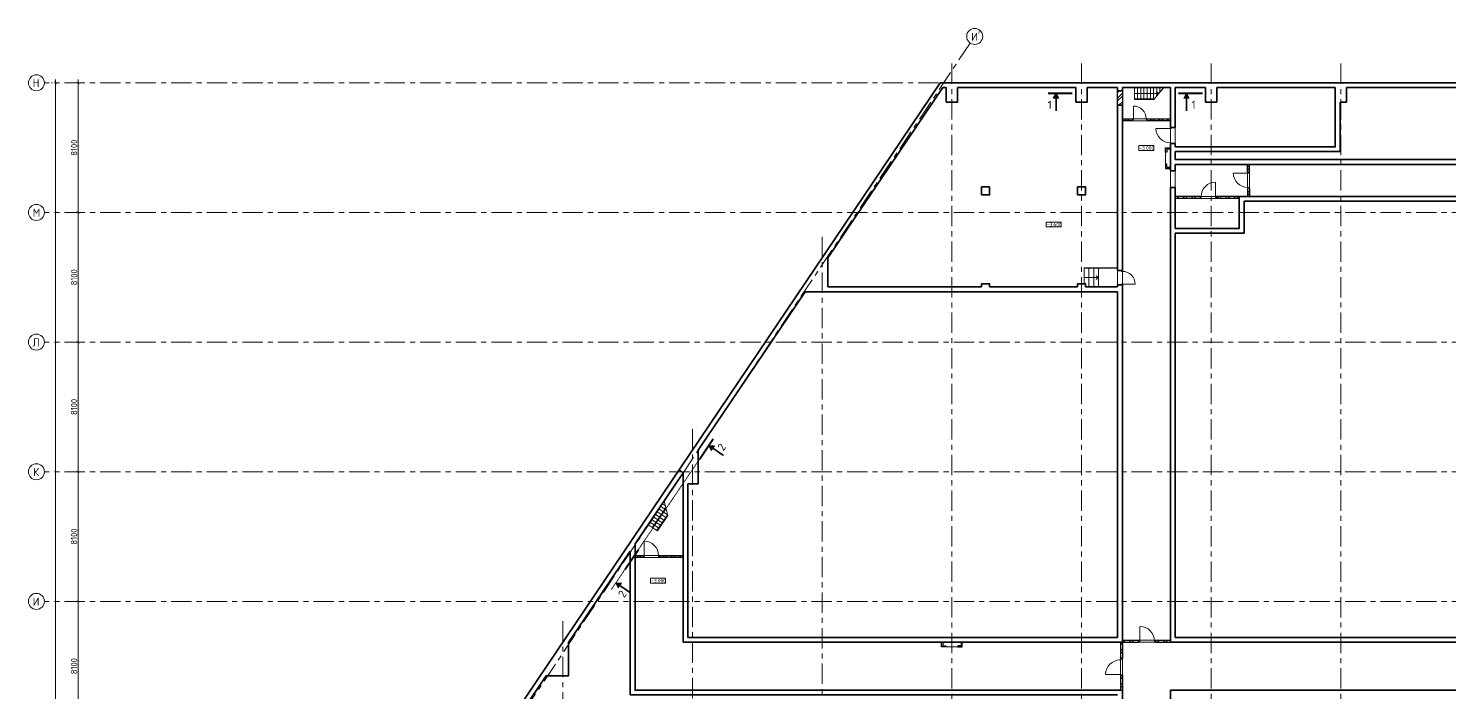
# Model space of a CAD drawing. Header units: millimetres. Extents: x -813692 to 807431, y 0 to 1813163.
# Drawn here: x -246709 to -157916, y 830178 to 871677 of the extents above; entities that cross this region are included whole.
import ezdxf

# ---------------------------------------------------------------- set-up
doc = ezdxf.new("R2010")
doc.units = ezdxf.units.MM
doc.linetypes.add('KRST_Штрих__ш0_5 п0_5_', pattern=[1.0584, 0.5292, -0.5292])
doc.linetypes.add('Линия сетки', pattern=[22.225, 12.7, -3.175, 3.175, -3.175])
for name, color, linetype, lineweight in [('A-ANNO-DIMS', 7, 'Continuous', 9), ('KR_0.2', 252, 'Continuous', 20), ('KR_0.35', 252, 'Continuous', 35), ('S-GRID', 252, 'Continuous', 9), ('АР_двери', 252, 'Continuous', 0), ('АР_закладка проемов', 252, 'Continuous', 30), ('АР_кирпич120', 252, 'Continuous', 30), ('АР_кирпичные перегородки 120', 252, 'Continuous', 30), ('АР_монолит', 252, 'Continuous', 50), ('АР_Отметка на плане', 252, 'Continuous', 15), ('АР_Площади', 252, 'Continuous', 0), ('АР_Разрезы лестницы', 252, 'Continuous', 0), ('АР_тонкая линия', 252, 'Continuous', 5)]:
    doc.layers.add(name, color=color, linetype=linetype, lineweight=lineweight)
doc.layers.add('АР_обшивка коробов', color=252, linetype='Continuous')
doc.styles.add('GOST 2.304', font='')
doc.styles.add('ISOCPEUR_1', font='isocpeur.ttf', dxfattribs={"height": 200})
doc.styles.get('GOST 2.304').set_extended_font_data('GOST Common')
doc.dimstyles.new('М-200', dxfattribs={"dimtxt": 400, "dimasz": 160, "dimexe": 200, "dimexo": 400, "dimgap": 50, "dimtad": 1, "dimdec": 0, "dimzin": 0, "dimdsep": 46, "dimtxsty": 'GOST 2.304', "dimblk": 'ARCHTICK', "dimcen": 180, "dimdle": 200, "dimadec": 0, "dimazin": 0, "dimtfac": 1, "dimtdec": 0, "dimtmove": 1, "dimatfit": 0, "dimfxl": 1, "dimtolj": 1, "dimtzin": 0, "dimarcsym": 0})
pattern_1 = [(45, (-1241.95, 1181845.07), (-265.16504, 265.16504), []), (45, (-1065.17, 1181845.07), (-265.16504, 265.16504), [])]

# ---------------------------------------------------------------- blocks, each defined once
blk = doc.blocks.new('КР_подвал')
at = {"layer": 'Defpoints', "ltscale": 100}
blk.add_lwpolyline([(31550, 60289), (31301, 60457)], dxfattribs=at)
at = {"layer": 'KR_0.2', "ltscale": 200}
for points in [[(58700, 83250), (59000, 83250), (59000, 84150), (58700, 84150)], [(62000, 80850), (62300, 80850), (62300, 81850), (62000, 81850)], [(62000, 78100), (62300, 78100), (62300, 79150), (62000, 79150)], [(58700, 72020), (59000, 72020), (59000, 72920), (58700, 72920)]]:
    blk.add_lwpolyline(points, close=True, dxfattribs=at)
at = {"layer": 'KR_0.35', "ltscale": 200}
for points in [[(2001, 17018), (47620, 84650), (238650, 84650)], [(40600, 73706), (47780, 84350), (48000, 84350)], [(48000, 84350), (48000, 83450), (48700, 83450), (48700, 84350)], [(48700, 84350), (56100, 84350)], [(56100, 84350), (56100, 83450), (56800, 83450), (56800, 84350)], [(56800, 84350), (58700, 84350)], [(58700, 84150), (58700, 84350)], [(58700, 84150), (59000, 84150)], [(59000, 84350), (62000, 84350)], [(59000, 84150), (59000, 84350)], [(62000, 81850), (62000, 84350)], [(62300, 84350), (64200, 84350)], [(72300, 84350), (72300, 80650), (62300, 80650)], [(62300, 81850), (62300, 84350)], [(64200, 84350), (64200, 83450), (64900, 83450), (64900, 84350)], [(64900, 84350), (72300, 84350)], [(72600, 83450), (73000, 83450), (73000, 84350)], [(73000, 84350), (80400, 84350)], [(58700, 72920), (58700, 83250)], [(58700, 83250), (59000, 83250)], [(59000, 72920), (59000, 83250)], [(72600, 83450), (72600, 80350), (62300, 80350)], [(62000, 81850), (62300, 81850)], [(62000, 79150), (62000, 80850)], [(62000, 80850), (62300, 80850)], [(62300, 80650), (62300, 80850)], [(62300, 79850), (62300, 80350)], [(62000, 79150), (62300, 79150)], [(62300, 79850), (131600, 79850)], [(62300, 79550), (131600, 79550)], [(62300, 79150), (62300, 79550)], [(62000, 49700), (62000, 78100)], [(62000, 78100), (62300, 78100)], [(62300, 75550), (62300, 78100)], [(62300, 75550), (66300, 75550), (66300, 77550), (127600, 77550)], [(131600, 75250), (127300, 75250), (127300, 77250), (66600, 77250), (66600, 75250), (62300, 75250)], [(62300, 50000), (62300, 75250)], [(40600, 71900), (40600, 73706)], [(58700, 72920), (59000, 72920)], [(50700, 71900), (50700, 72100), (50200, 72100), (50200, 71900)], [(56700, 71900), (56700, 72100), (56200, 72100), (56200, 71900)], [(58700, 71900), (58700, 72020)], [(58700, 72020), (59000, 72020)], [(59000, 49700), (59000, 72020)], [(32500, 61697), (39180, 71600)], [(39180, 71600), (39900, 71600), (58700, 71600)], [(40600, 71900), (50200, 71900)], [(50700, 71900), (56200, 71900)], [(56700, 71900), (58700, 71900)], [(58700, 50000), (58700, 71600)], [(31850, 59600), (32500, 59600), (32500, 61697)], [(28550, 55841), (31550, 60289)], [(59000, 49700), (31550, 49700), (31550, 60289)], [(31850, 59600), (31850, 50000), (58700, 50000)], [(24400, 49688), (28250, 55396)], [(28250, 55396), (28250, 46400), (58700, 46400)], [(59000, 46700), (28550, 46700), (28550, 55841)], [(62300, 50000), (131600, 50000)], [(16300, 37680), (22991, 47600), (24400, 47600), (24400, 49688)], [(62000, 49700), (131900, 49700)], [(59000, 16850), (59000, 46700)], [(62000, 16850), (62000, 46700)], [(62000, 46700), (238600, 46700)]]:
    blk.add_lwpolyline(points, dxfattribs=at)
for points in [[(50200, 77650), (50700, 77650), (50700, 78150), (50200, 78150)], [(56200, 77650), (56700, 77650), (56700, 78150), (56200, 78150)]]:
    blk.add_lwpolyline(points, close=True, dxfattribs=at)
blk = doc.blocks.new('Д-1000-ОП-Л')
at = {"layer": 'АР_двери'}
for points in [[(-318.5, -560), (-318.5, 340)], [(-1268.5, -560), (-1218.5, -560), (-1218.5, -610), (-1268.5, -610), (-1268.5, -560)], [(-318.5, -560), (-268.5, -560), (-268.5, -610), (-318.5, -610), (-318.5, -560)]]:
    blk.add_lwpolyline(points, dxfattribs=at)
blk.add_arc((-318.5, -560), 900, 90, 180, dxfattribs=at)
blk = doc.blocks.new('Д-900-ОП-Л')
at = {"layer": 'АР_двери'}
for points in [[(-197, -399), (-197, 401)], [(-1047, -399), (-997, -399), (-997, -449), (-1047, -449), (-1047, -399)], [(-197, -399), (-147, -399), (-147, -449), (-197, -449), (-197, -399)]]:
    blk.add_lwpolyline(points, dxfattribs=at)
blk.add_arc((-197, -399), 800, 90, 180, dxfattribs=at)
blk = doc.blocks.new('_ArchTick')
at = {"color": 0, "linetype": 'ByBlock', "const_width": 0.15}
blk.add_lwpolyline([(-0.5, -0.5), (0.5, 0.5)], dxfattribs=at)
blk = doc.blocks.new('*D14')
at = {"layer": 'A-ANNO-DIMS', "color": 0, "lineweight": -2, "transparency": 16777216}
for p, q in [((-412004, -214004), (-412004, -128703)), ((-412262, -128903), (-412204, -128903)), ((-412262, -213804), (-412204, -213804))]:
    blk.add_line(p, q, dxfattribs=at)
at = {"layer": 'Defpoints', "color": 0, "lineweight": 30, "transparency": 16777216}
for p in [(-412004, -128903), (-411862, -128903), (-411862, -213804)]:
    blk.add_point(p, dxfattribs=at)
at = {"layer": 'A-ANNO-DIMS', "color": 0, "lineweight": -2, "transparency": 16777216, "xscale": 160, "yscale": 160, "zscale": 160}
for p, rotation in [((-412004, -128903), 90), ((-412004, -213804), 270)]:
    blk.add_blockref('_ArchTick', p, dxfattribs=dict(at, rotation=rotation))
at = {"layer": 'A-ANNO-DIMS', "color": 0, "transparency": 16777216, "insert": (-412254, -171353), "char_height": 400, "width": 850.41, "attachment_point": 5, "rotation": 90, "style": 'GOST 2.304'}
blk.add_mtext('\\A1;84900', dxfattribs=at)
blk = doc.blocks.new('*D20')
at = {"layer": 'A-ANNO-DIMS', "color": 0, "lineweight": -2, "transparency": 16777216}
for p, q in [((-411006, -161304), (-410404, -161304)), ((-410604, -169604), (-410604, -161104)), ((-411006, -169404), (-410404, -169404))]:
    blk.add_line(p, q, dxfattribs=at)
at = {"layer": 'Defpoints', "color": 0, "lineweight": 30, "transparency": 16777216}
for p in [(-411406, -161304), (-410604, -161304), (-411406, -169404)]:
    blk.add_point(p, dxfattribs=at)
at = {"layer": 'A-ANNO-DIMS', "color": 0, "lineweight": -2, "transparency": 16777216, "xscale": 160, "yscale": 160, "zscale": 160}
for p, rotation in [((-410604, -161304), 90), ((-410604, -169404), 270)]:
    blk.add_blockref('_ArchTick', p, dxfattribs=dict(at, rotation=rotation))
at = {"layer": 'A-ANNO-DIMS', "color": 0, "transparency": 16777216, "insert": (-410854, -165354), "char_height": 400, "width": 2.79, "attachment_point": 5, "rotation": 90, "style": 'GOST 2.304'}
blk.add_mtext('\\A1;8100', dxfattribs=at)
blk = doc.blocks.new('*D21')
at = {"layer": 'A-ANNO-DIMS', "color": 0, "lineweight": -2, "transparency": 16777216}
for p, q in [((-411006, -153204), (-410404, -153204)), ((-410604, -161504), (-410604, -153004)), ((-411006, -161304), (-410404, -161304))]:
    blk.add_line(p, q, dxfattribs=at)
at = {"layer": 'Defpoints', "color": 0, "lineweight": 30, "transparency": 16777216}
for p in [(-411406, -153204), (-410604, -153204), (-411406, -161304)]:
    blk.add_point(p, dxfattribs=at)
at = {"layer": 'A-ANNO-DIMS', "color": 0, "lineweight": -2, "transparency": 16777216, "xscale": 160, "yscale": 160, "zscale": 160}
for p, rotation in [((-410604, -153204), 90), ((-410604, -161304), 270)]:
    blk.add_blockref('_ArchTick', p, dxfattribs=dict(at, rotation=rotation))
at = {"layer": 'A-ANNO-DIMS', "color": 0, "transparency": 16777216, "insert": (-410854, -157254), "char_height": 400, "width": 2.79, "attachment_point": 5, "rotation": 90, "style": 'GOST 2.304'}
blk.add_mtext('\\A1;8100', dxfattribs=at)
blk = doc.blocks.new('*D22')
at = {"layer": 'A-ANNO-DIMS', "color": 0, "lineweight": -2, "transparency": 16777216}
for p, q in [((-411006, -145103), (-410404, -145103)), ((-410604, -153404), (-410604, -144903)), ((-411006, -153204), (-410404, -153204))]:
    blk.add_line(p, q, dxfattribs=at)
at = {"layer": 'Defpoints', "color": 0, "lineweight": 30, "transparency": 16777216}
for p in [(-411406, -145103), (-410604, -145103), (-411406, -153204)]:
    blk.add_point(p, dxfattribs=at)
at = {"layer": 'A-ANNO-DIMS', "color": 0, "lineweight": -2, "transparency": 16777216, "xscale": 160, "yscale": 160, "zscale": 160}
for p, rotation in [((-410604, -145103), 90), ((-410604, -153204), 270)]:
    blk.add_blockref('_ArchTick', p, dxfattribs=dict(at, rotation=rotation))
at = {"layer": 'A-ANNO-DIMS', "color": 0, "transparency": 16777216, "insert": (-410854, -149154), "char_height": 400, "width": 2.79, "attachment_point": 5, "rotation": 90, "style": 'GOST 2.304'}
blk.add_mtext('\\A1;8100', dxfattribs=at)
blk = doc.blocks.new('*D23')
at = {"layer": 'A-ANNO-DIMS', "color": 0, "lineweight": -2, "transparency": 16777216}
for p, q in [((-411006, -137003), (-410404, -137003)), ((-410604, -145304), (-410604, -136803)), ((-411006, -145104), (-410404, -145104))]:
    blk.add_line(p, q, dxfattribs=at)
at = {"layer": 'Defpoints', "color": 0, "lineweight": 30, "transparency": 16777216}
for p in [(-411406, -137003), (-410604, -137003), (-411406, -145104)]:
    blk.add_point(p, dxfattribs=at)
at = {"layer": 'A-ANNO-DIMS', "color": 0, "lineweight": -2, "transparency": 16777216, "xscale": 160, "yscale": 160, "zscale": 160}
for p, rotation in [((-410604, -137003), 90), ((-410604, -145104), 270)]:
    blk.add_blockref('_ArchTick', p, dxfattribs=dict(at, rotation=rotation))
at = {"layer": 'A-ANNO-DIMS', "color": 0, "transparency": 16777216, "insert": (-410854, -141054), "char_height": 400, "width": 2.79, "attachment_point": 5, "rotation": 90, "style": 'GOST 2.304'}
blk.add_mtext('\\A1;8100', dxfattribs=at)
blk = doc.blocks.new('*D24')
at = {"layer": 'A-ANNO-DIMS', "color": 0, "lineweight": -2, "transparency": 16777216}
for p, q in [((-410604, -137204), (-410604, -128703)), ((-411006, -128903), (-410404, -128903)), ((-411006, -137004), (-410404, -137004))]:
    blk.add_line(p, q, dxfattribs=at)
at = {"layer": 'Defpoints', "color": 0, "lineweight": 30, "transparency": 16777216}
for p in [(-411406, -128903), (-410604, -128903), (-411406, -137004)]:
    blk.add_point(p, dxfattribs=at)
at = {"layer": 'A-ANNO-DIMS', "color": 0, "lineweight": -2, "transparency": 16777216, "xscale": 160, "yscale": 160, "zscale": 160}
for p, rotation in [((-410604, -128903), 90), ((-410604, -137004), 270)]:
    blk.add_blockref('_ArchTick', p, dxfattribs=dict(at, rotation=rotation))
at = {"layer": 'A-ANNO-DIMS', "color": 0, "transparency": 16777216, "insert": (-410854, -132954), "char_height": 400, "width": 2.79, "attachment_point": 5, "rotation": 90, "style": 'GOST 2.304'}
blk.add_mtext('\\A1;8100', dxfattribs=at)
blk = doc.blocks.new('Д-900-ОП-П')
at = {"layer": 'АР_двери'}
for points in [[(-348.5, -312.5), (-348.5, 487.5)], [(-348.5, -312.5), (-398.5, -312.5), (-398.5, -362.5), (-348.5, -362.5), (-348.5, -312.5)], [(501.5, -312.5), (451.5, -312.5), (451.5, -362.5), (501.5, -362.5), (501.5, -312.5)]]:
    blk.add_lwpolyline(points, dxfattribs=at)
blk.add_arc((-348.5, -312.5), 800, 0, 90, dxfattribs=at)
blk = doc.blocks.new('Д-1000-ОП-П')
at = {"layer": 'АР_двери'}
for points in [[(-1699.5, -550), (-1699.5, 350)], [(-1699.5, -550), (-1749.5, -550), (-1749.5, -600), (-1699.5, -600), (-1699.5, -550)], [(-749.5, -550), (-799.5, -550), (-799.5, -600), (-749.5, -600), (-749.5, -550)]]:
    blk.add_lwpolyline(points, dxfattribs=at)
blk.add_arc((-1699.5, -550), 900, 0, 90, dxfattribs=at)
blk = doc.blocks.new('Оси200')
at = {"layer": 'S-GRID', "linetype": 'Линия сетки', "ltscale": 100}
blk.add_line((-354859.7, -126419.7), (-406403.7, -203599), dxfattribs=at)
for points in [[(-356003.6, -127703.3), (-356003.8, -221903.3)], [(-347903.6, -127703.3), (-347903.8, -221903.3)], [(-339803.6, -127703.3), (-339803.8, -221903.3)], [(-331703.6, -127703.3), (-331703.8, -221903.3)], [(-165703.8, -128903.8), (-412703.7, -128903.3)], [(-165703.8, -137003.8), (-412703.7, -137003.3)], [(-364103.6, -138523.2), (-364103.8, -221903.3)], [(-165703.8, -145104.1), (-412703.7, -145103.6)], [(-372203.6, -150532), (-372203.8, -221903.3)], [(-165703.8, -153204.1), (-412703.7, -153203.6)], [(-165703.8, -161304.1), (-412703.7, -161303.6)], [(-380303.7, -162540.8), (-380303.8, -221903.3)]]:
    blk.add_lwpolyline(points, dxfattribs=at)
at = {"layer": 'S-GRID'}
for centre in [(-354582, -126003.9), (-413203.7, -128903.3), (-413203.7, -137003.3), (-413203.7, -145103.6), (-413203.7, -153203.6), (-413203.7, -161303.6)]:
    blk.add_circle(centre, 500, dxfattribs=at)
at = {"layer": 'S-GRID', "char_height": 500, "attachment_point": 5, "rotation": 359.9, "style": 'GOST 2.304'}
for s, insert in [("И'", (-354521.3, -126026.7)), ('Н', (-413223, -128920.3)), ('М', (-413198, -137020.3)), ('Л', (-413223, -145120.6)), ('К', (-413223, -153220.6)), ('И', (-413223, -161320.6))]:
    blk.add_mtext(s, dxfattribs=dict(at, insert=insert))
at = {"layer": 'A-ANNO-DIMS'}
for base, p1, p2, picture, middle in [((-412003.7, -128903.3), (-411862.3, -213803.7), (-411862.1, -128903.3), '*D14', (-412253.7, -171353.5)), ((-410603.6, -128903.5), (-411406.3, -137003.7), (-411406.3, -128903.5), '*D24', (-410853.6, -132953.6)), ((-410603.7, -137003.5), (-411406.4, -145103.7), (-411406.5, -137003.5), '*D23', (-410853.7, -141053.6)), ((-410603.7, -145103.5), (-411406.4, -153203.7), (-411406.5, -145103.5), '*D22', (-410853.7, -149153.6)), ((-410603.6, -153203.8), (-411406.4, -161304), (-411406.4, -153203.8), '*D21', (-410853.6, -157253.9)), ((-410603.6, -161303.8), (-411406.4, -169404), (-411406.4, -161303.8), '*D20', (-410853.6, -165353.9))]:
    dim = blk.add_linear_dim(base=base, p1=p1, p2=p2, angle=270, dimstyle='М-200', dxfattribs=at)
    dim.commit()
    dim.dimension.update_dxf_attribs({"geometry": picture, "text_midpoint": middle})

msp = doc.modelspace()

# ---------------------------------------------------------------- hatches: boundary and pattern name
at = {"layer": 'АР_закладка проемов', "lineweight": 0}
h = msp.add_hatch(dxfattribs=at)
h.set_pattern_fill('ANSI32', color=256, scale=1000)
h.set_pattern_definition([(45, (-1241.95, 1179978.57), (-265.16504, 265.16504), []), (45, (-1065.17, 1179978.57), (-265.16504, 265.16504), [])])
h.paths.add_polyline_path([(-178358.7, 867777.6), (-178658.7, 867777.6), (-178658.7, 866877.6), (-178358.7, 866877.6)])
at = {"layer": 'АР_кирпичные перегородки 120', "lineweight": 0}
h = msp.add_hatch(dxfattribs=at)
h.set_pattern_fill('ANSI32', color=256, scale=1000)
h.set_pattern_definition(pattern_1)
h.paths.add_polyline_path([(-177828.8, 866025.5), (-178338.8, 866025.5), (-178338.8, 865907.6), (-177828.8, 865907.6)])
h.paths.add_polyline_path([(-175338.8, 866025.5), (-176818.8, 866025.5), (-176819, 865906.6), (-175339, 865906.6)])
h = msp.add_hatch(dxfattribs=at)
h.set_pattern_fill('ANSI32', color=256, scale=1000)
h.set_pattern_definition(pattern_1)
h.paths.add_polyline_path([(-170413.4, 863177.6), (-170533.4, 863177.6), (-170533.4, 862692.3), (-170483.4, 862692.3), (-170413.4, 862692.3)])
h.paths.add_polyline_path([(-170413.4, 861692.3), (-170533.4, 861692.3), (-170533.4, 861177.6), (-170413.4, 861177.6)])
h = msp.add_hatch(dxfattribs=at)
h.set_pattern_fill('ANSI32', color=256, scale=1000)
h.set_pattern_definition(pattern_1)
h.paths.add_polyline_path([(-172473.3, 861119.7), (-172473.3, 861057.6), (-171058.7, 861057.6), (-171058.7, 861177.6), (-172523.3, 861177.6), (-172523.3, 861119.7)])
h.paths.add_polyline_path([(-173503.3, 861057.6), (-173503.3, 861177.6), (-175058.6, 861177.6), (-175058.6, 861057.6)])
h.paths.add_polyline_path([(-173473.3, 861169.7), (-173478.3, 861169.7), (-173478.3, 861119.7), (-173473.3, 861119.7)])
h = msp.add_hatch(dxfattribs=at)
h.set_pattern_fill('ANSI32', color=256, scale=1000)
h.set_pattern_definition(pattern_1)
h.paths.add_polyline_path([(-208298.7, 838738), (-208808.7, 838738), (-208808.7, 838618), (-208278.7, 838618)])
h.paths.add_polyline_path([(-205788.7, 838738), (-207268.7, 838738), (-207268.7, 838618), (-205788.7, 838618)])
h = msp.add_hatch(dxfattribs=at)
h.set_pattern_fill('ANSI32', color=256, scale=1000)
h.set_pattern_definition(pattern_1)
h.paths.add_polyline_path([(-178358.7, 831267.6), (-178478.7, 831267.6), (-178478.7, 830327.6), (-178358.7, 830327.6)])
h.paths.add_polyline_path([(-178358.7, 833327.6), (-178478.7, 833327.6), (-178478.7, 832297.6), (-178358.7, 832297.6)])
h.paths.add_polyline_path([(-177328.7, 833447.6), (-178358.7, 833447.6), (-178358.7, 833327.6), (-177328.7, 833327.6)])
h.paths.add_polyline_path([(-175358.7, 833447.6), (-176298.7, 833447.6), (-176298.7, 833327.6), (-175358.7, 833327.6)])
at = {"layer": 'АР_Разрезы лестницы'}
h = msp.add_hatch(color=256, dxfattribs=at)
h.dxf.hatch_style = 1
h.paths.add_polyline_path([(-182678.2, 867324.6), (-182328.2, 867324.6), (-182503.2, 867627.7)])
h = msp.add_hatch(color=256, dxfattribs=at)
h.dxf.hatch_style = 1
h.paths.add_polyline_path([(-174527.4, 867324.6), (-174177.4, 867324.6), (-174352.4, 867627.7)])
h = msp.add_hatch(color=256, dxfattribs=at)
h.dxf.hatch_style = 1
h.paths.add_polyline_path([(-204046.8, 845304.2), (-203850.8, 845594.1), (-204199.9, 845619)])
h = msp.add_hatch(color=256, dxfattribs=at)
h.dxf.hatch_style = 1
h.paths.add_polyline_path([(-209852.8, 836720.4), (-209656.7, 837010.3), (-210005.8, 837035.2)])

# ---------------------------------------------------------------- linework, layer by layer
at = {"color": 7, "linetype": 'Continuous', "lineweight": 20, "flags": 128}
msp.add_lwpolyline([(-178658.6, 866907.3), (-178658.6, 856592.3)], dxfattribs=at)
at = {"layer": 'АР_закладка проемов'}
msp.add_lwpolyline([(-178658.7, 867777.6), (-178358.7, 867777.6), (-178358.7, 866877.6), (-178658.7, 866877.6)], close=True, dxfattribs=at)
at = {"layer": 'АР_кирпич120', "ltscale": 0.5}
for p, q in [((-173503.3, 861177.6), (-173503.3, 861057.6)), ((-172478.3, 861177.6), (-172478.3, 861057.6))]:
    msp.add_line(p, q, dxfattribs=at)
at = {"layer": 'АР_кирпич120', "color": 1}
for p, q in [((-178478.7, 833327.6), (-178478.7, 832297.6)), ((-178358.7, 833447.6), (-177328.7, 833447.6)), ((-178358.7, 833327.6), (-178358.7, 832297.6)), ((-178358.7, 833327.6), (-177328.7, 833327.6)), ((-177328.7, 833327.6), (-177328.7, 833447.6)), ((-176298.7, 833447.6), (-175358.7, 833447.6)), ((-176298.7, 833327.6), (-176298.7, 833447.6)), ((-176298.7, 833327.6), (-175358.7, 833327.6)), ((-178478.7, 832297.6), (-178358.7, 832297.6)), ((-178478.7, 831267.6), (-178478.7, 830327.6)), ((-178478.7, 831267.6), (-178358.7, 831267.6)), ((-178358.7, 831267.6), (-178358.7, 830327.6))]:
    msp.add_line(p, q, dxfattribs=at)
for points in [[(-178358.7, 866027.6), (-177718.7, 866027.6), (-177718.7, 865907.6), (-178358.7, 865907.6)], [(-176818.8, 866025.5), (-175358.7, 866027.6), (-175358.7, 865907.6), (-176818.8, 865905.5)], [(-208808.7, 838738), (-208298.7, 838738), (-208298.7, 838618), (-208808.7, 838618)], [(-207268.7, 838738), (-205808.7, 838738), (-205808.7, 838618), (-207268.7, 838618)]]:
    msp.add_lwpolyline(points, close=True, dxfattribs=at)
at = {"layer": 'АР_кирпич120'}
for points in [[(-170533.4, 862692.3), (-170533.4, 863177.6)], [(-170413.4, 862692.3), (-170413.4, 863177.6)], [(-170413.4, 862692.3), (-170533.4, 862692.3)], [(-170533.4, 861692.3), (-170533.4, 861177.6)], [(-170413.4, 861692.3), (-170533.4, 861692.3)], [(-170413.4, 861692.3), (-170413.4, 861177.6)]]:
    msp.add_lwpolyline(points, dxfattribs=at)
at = {"layer": 'АР_кирпич120', "ltscale": 0.5}
for points in [[(-173503.3, 861177.6), (-175058.6, 861177.6)], [(-173503.3, 861057.6), (-175058.6, 861057.6)], [(-171058.7, 861177.6), (-172473.3, 861177.6)], [(-171058.7, 861057.6), (-172473.3, 861057.6)]]:
    msp.add_lwpolyline(points, dxfattribs=at)
at = {"layer": 'АР_обшивка коробов', "lineweight": 30}
for points in [[(-175658.9, 863940), (-175658.9, 864215), (-175358.7, 864215), (-175358.7, 864140), (-175583.7, 864140), (-175583.7, 863940), (-175658.9, 863940)], [(-175658.9, 863190.3), (-175658.9, 862915.3), (-175358.7, 862915.3), (-175358.7, 862990.3), (-175583.7, 862990.3), (-175583.7, 863190.3), (-175658.9, 863190.3)], [(-189383.8, 833027.5), (-189658.8, 833027.5), (-189658.8, 833327.6), (-189583.8, 833327.6), (-189583.8, 833102.6), (-189383.8, 833102.6), (-189383.8, 833027.5)], [(-188634, 833027.5), (-188359, 833027.5), (-188359, 833327.6), (-188434, 833327.6), (-188434, 833102.6), (-188634, 833102.6), (-188634, 833027.5)]]:
    msp.add_lwpolyline(points, dxfattribs=at)
at = {"layer": 'АР_Отметка на плане'}
for points in [[(-177337.9, 864357.2), (-176398.2, 864357.2), (-176398.2, 864057.9), (-177337.9, 864057.9)], [(-183123.8, 859568.9), (-182184, 859568.9), (-182184, 859269.7), (-183123.8, 859269.7)]]:
    msp.add_lwpolyline(points, close=True, dxfattribs=at)
at = {"layer": 'АР_Площади', "ltscale": 0.5}
for points in [[(-196758.7, 855527.6), (-196758.7, 857333.5), (-189579, 867977.7), (-189358.7, 867977.6), (-189358.6, 867077.7), (-188658.6, 867077.7), (-188658.7, 867977.6), (-181258.6, 867977.6), (-181258.6, 867077.6), (-180558.6, 867077.7), (-180558.7, 867977.6), (-178658.6, 867977.7), (-178658.6, 855527.6), (-180658.7, 855527.6), (-180658.7, 855727.6), (-181158.6, 855727.7), (-181158.6, 855527.7), (-186658.6, 855527.7), (-186658.6, 855727.6), (-187158.6, 855727.6), (-187158.7, 855527.7), (-196758.7, 855527.6)], [(-178358.7, 866027.6), (-178358.6, 867977.6), (-175358.6, 867977.6), (-175358.7, 866027.6), (-178358.6, 866027.6)], [(-175058.6, 864277.7), (-175058.6, 867977.7), (-173158.6, 867977.7), (-173158.7, 867077.6), (-172458.7, 867077.7), (-172458.7, 867977.7), (-165058.7, 867977.6), (-165058.7, 864277.6), (-175058.6, 864277.6)], [(-178358.7, 833447.6), (-178358.6, 865907.6), (-175358.6, 865907.6), (-175358.6, 864215), (-175658.9, 864215), (-175658.9, 862915.3), (-175358.6, 862915.3), (-175358.6, 862777.7), (-175058.7, 862777.7), (-175058.7, 863177.6), (-170533.4, 863177.6), (-170533.4, 861177.7), (-175058.6, 861177.7), (-175058.6, 861727.7), (-175358.6, 861727.6), (-175358.6, 833447.6), (-178358.6, 833447.6)], [(-208808.7, 838738), (-208808.6, 839468.8), (-205808.6, 843916.5), (-205808.6, 838738), (-208808.6, 838738)], [(-208808.6, 830327.7), (-208808.6, 838618), (-205808.7, 838618), (-205808.7, 833327.6), (-189658.8, 833327.6), (-189658.8, 833027.5), (-188359, 833027.5), (-188359, 833327.7), (-178478.7, 833327.7), (-178478.7, 830327.6), (-208808.7, 830327.6)], [(-175358.7, 800597.6), (-178358.6, 800597.6), (-178358.6, 833327.6), (-157258.5, 833327.6), (-157258.5, 833027.5), (-155958.8, 833027.5), (-155958.8, 833327.7), (-153803.3, 833327.7), (-153803.3, 830327.6), (-175358.6, 830327.6), (-175358.7, 800597.6)]]:
    msp.add_lwpolyline(points, dxfattribs=at)
for points in [[(-170413.4, 863177.6), (-110408.7, 863177.6), (-110408.7, 861177.7), (-170413.4, 861177.7)], [(-187158.7, 861777.6), (-186658.7, 861777.6), (-186658.7, 861277.6), (-187158.7, 861277.6)], [(-181158.7, 861777.6), (-180658.7, 861777.6), (-180658.7, 861277.6), (-181158.7, 861277.6)], [(-175058.6, 861057.6), (-171058.6, 861057.6), (-171058.6, 859177.7), (-175058.6, 859177.7)]]:
    msp.add_lwpolyline(points, close=True, dxfattribs=at)
at = {"layer": 'АР_Разрезы лестницы', "lineweight": 40}
for points in [[(-183003.2, 867627.7), (-181503.2, 867627.7)], [(-174852.4, 867627.7), (-173352.4, 867627.7)], [(-204760.1, 844790.7), (-203919.7, 846033.2)], [(-209430.9, 837885.2), (-208590.5, 839127.7)]]:
    msp.add_lwpolyline(points, dxfattribs=at)
at = {"layer": 'АР_Разрезы лестницы'}
for points in [[(-182678.2, 867324.6), (-182503.2, 867627.7), (-182328.2, 867324.6), (-182678.2, 867324.6)], [(-174527.4, 867324.6), (-174352.4, 867627.7), (-174177.4, 867324.6), (-174527.4, 867324.6)], [(-204046.8, 845304.2), (-204199.9, 845619), (-203850.8, 845594.1), (-204046.8, 845304.2)], [(-209852.8, 836720.4), (-210005.8, 837035.2), (-209656.7, 837010.3), (-209852.8, 836720.4)]]:
    msp.add_lwpolyline(points, dxfattribs=at)
at = {"layer": 'АР_Разрезы лестницы', "lineweight": 35}
for points in [[(-182503.2, 867324.6), (-182503.2, 866524.6)], [(-174352.4, 867324.6), (-174352.4, 866524.6)], [(-203948.8, 845449.2), (-203286.2, 845001)], [(-209754.8, 836865.4), (-209092.1, 836417.2)]]:
    msp.add_lwpolyline(points, dxfattribs=at)
at = {"layer": 'АР_Разрезы лестницы', "linetype": 'KRST_Штрих__ш0_5 п0_5_', "lineweight": 0, "ltscale": 10}
msp.add_lwpolyline([(-210286, 836621), (-204760.1, 844790.7)], dxfattribs=at)
at = {"layer": 'АР_тонкая линия', "linetype": 'Continuous'}
for p, q in [((-177608.6, 867610), (-176089.8, 867609.8)), ((-175812.8, 867942.2), (-176396.4, 867241.9)), ((-176089.8, 867609.8), (-176230.7, 867733.9)), ((-176089.8, 867609.8), (-176230.7, 867485.8)), ((-180752.2, 856727.9), (-180752.2, 855727.6)), ((-180752.2, 856727.9), (-178658.6, 856727.9)), ((-180752.2, 856693.5), (-178658.6, 856693.5)), ((-180752.2, 856104), (-179852.2, 856104)), ((-180452.2, 856727.9), (-180452.2, 855527.9)), ((-180152.2, 856727.9), (-180152.2, 855527.9)), ((-179852.2, 856104), (-179993.1, 856228)), ((-179852.2, 856104), (-179993.1, 855980)), ((-179852.2, 856727.9), (-179852.2, 855527.9)), ((-208038.7, 840553.9), (-207140.1, 841899.3)), ((-207723.2, 840484.1), (-206886.4, 841724.5)), ((-206886.3, 841724.5), (-207067.9, 841677.1)), ((-206886.3, 841724.5), (-206862.3, 841538.4))]:
    msp.add_line(p, q, dxfattribs=at)
at = {"layer": 'АР_тонкая линия', "ltscale": 0.5}
for p, q in [((-177608.6, 867242.1), (-177608.6, 867277.6)), ((-176396.3, 867242.1), (-177608.6, 867242.1)), ((-206765.6, 841240.2), (-206994.4, 842158.4)), ((-207447.6, 840298.2), (-207412.6, 840274.8))]:
    msp.add_line(p, q, dxfattribs=at)
at = {"layer": 'АР_тонкая линия'}
msp.add_line((-206765.6, 841240.2), (-207412.6, 840274.8), dxfattribs=at)
for points in [[(-177608.6, 867977.7), (-177409, 867977.7), (-177409, 867277.6), (-177608.6, 867277.6)], [(-177409, 867977.7), (-177209.5, 867977.7), (-177209.5, 867277.6), (-177409, 867277.6)], [(-177209.5, 867977.7), (-177010, 867977.7), (-177010, 867277.6), (-177209.5, 867277.6)], [(-177010, 867977.7), (-176810.5, 867977.7), (-176810.5, 867277.6), (-177010, 867277.6)], [(-176810.5, 867977.7), (-176611, 867977.7), (-176611, 867277.6), (-176810.5, 867277.6)], [(-176611, 867977.7), (-176411.5, 867977.7), (-176411.5, 867277.6), (-176611, 867277.6)], [(-207886.9, 840835.2), (-207775.3, 841000.6), (-207224.5, 840629), (-207336, 840463.6)], [(-207775.3, 841000.6), (-207663.8, 841166), (-207112.9, 840794.5), (-207224.5, 840629)], [(-207663.8, 841166), (-207552.2, 841331.4), (-207001.3, 840959.9), (-207112.9, 840794.5)], [(-207552.2, 841331.4), (-207440.6, 841496.8), (-206889.8, 841125.3), (-207001.3, 840959.9)], [(-207440.6, 841496.8), (-207329.1, 841662.2), (-206778.2, 841290.7), (-206889.8, 841125.3)], [(-207998.5, 840669.8), (-207886.9, 840835.2), (-207336, 840463.6), (-207447.6, 840298.2)], [(-207839.5, 837318.4), (-206899.8, 837318.4), (-206899.8, 837019.2), (-207839.5, 837019.2)]]:
    msp.add_lwpolyline(points, close=True, dxfattribs=at)
for points in [[(-176366.7, 867277.6), (-176411.5, 867277.6), (-176411.5, 867977.7), (-176212, 867977.7), (-176212, 867463.2)], [(-176212, 867463.2), (-176212, 867977.7), (-176012.5, 867977.7), (-176012.5, 867702.6)], [(-176012.5, 867738.2), (-176012.5, 867977.6), (-175813, 867977.6)], [(-206778.2, 841290.7), (-207329.1, 841662.2), (-207217.5, 841827.6), (-206850.3, 841579.9)], [(-206850.3, 841579.9), (-207217.5, 841827.6), (-207105.9, 841993), (-206922.3, 841869.2)], [(-206922.3, 841869.2), (-207105.9, 841993), (-206994.4, 842158.4), (-206994.4, 842158.4)]]:
    msp.add_lwpolyline(points, dxfattribs=at)

# ---------------------------------------------------------------- block references
at = {"layer": 'A-ANNO-DIMS', "color": 18, "lineweight": 0, "true_color": 0x000000}
msp.add_blockref('Оси200', (166995, 997181.2), dxfattribs=at)
at = {"layer": 'АР_двери', "color": 0}
for name, p in [('Д-900-ОП-П', (-177320.2, 866340.1)), ('Д-1000-ОП-Л', (-172220.8, 861729.7)), ('Д-1000-ОП-П', (-206541.4, 839288)), ('Д-1000-ОП-П', (-175560, 833955.7))]:
    msp.add_blockref(name, p, dxfattribs=at)
for name, p, rotation in [('Д-1000-ОП-Л', (-175918.7, 865746.1), 90), ('Д-1000-ОП-Л', (-171093.4, 862960.8), 90), ('Д-900-ОП-Л', (-177959.6, 855500.6), 270), ('Д-1000-ОП-П', (-179053.7, 833017.1), 89.99999999999997)]:
    msp.add_blockref(name, p, dxfattribs=dict(at, rotation=rotation))
at = {"layer": 'АР_монолит'}
msp.add_blockref('КР_подвал', (-237358.6, 783627.7), dxfattribs=at)

# ---------------------------------------------------------------- texts
at = {"layer": 'АР_Отметка на плане', "char_height": 220, "attachment_point": 7, "style": 'GOST 2.304'}
for s, insert in [('-3.000', (-177292.1, 864101.8)), ('-3.600', (-183078, 859313.6))]:
    msp.add_mtext(s, dxfattribs=dict(at, insert=insert))
at = {"layer": 'АР_Разрезы лестницы', "char_height": 500, "width": 15970.086, "attachment_point": 4, "style": 'ISOCPEUR_1'}
for insert in [(-183022.5, 866905.8), (-174033.4, 866905.8)]:
    msp.add_mtext('\\A1;1', dxfattribs=dict(at, insert=insert))
at = {"layer": 'АР_Разрезы лестницы', "char_height": 500, "width": 15970.086, "attachment_point": 4, "rotation": 55.926208, "style": 'ISOCPEUR_1'}
for insert in [(-203490.8, 845378.7), (-209698.8, 836200.6)]:
    msp.add_mtext('\\A1;2', dxfattribs=dict(at, insert=insert))
at = {"layer": 'АР_тонкая линия', "insert": (-207793.8, 837063.1), "char_height": 220, "attachment_point": 7, "style": 'GOST 2.304'}
msp.add_mtext('-3.000', dxfattribs=at)

doc.saveas('drawing.dxf')
